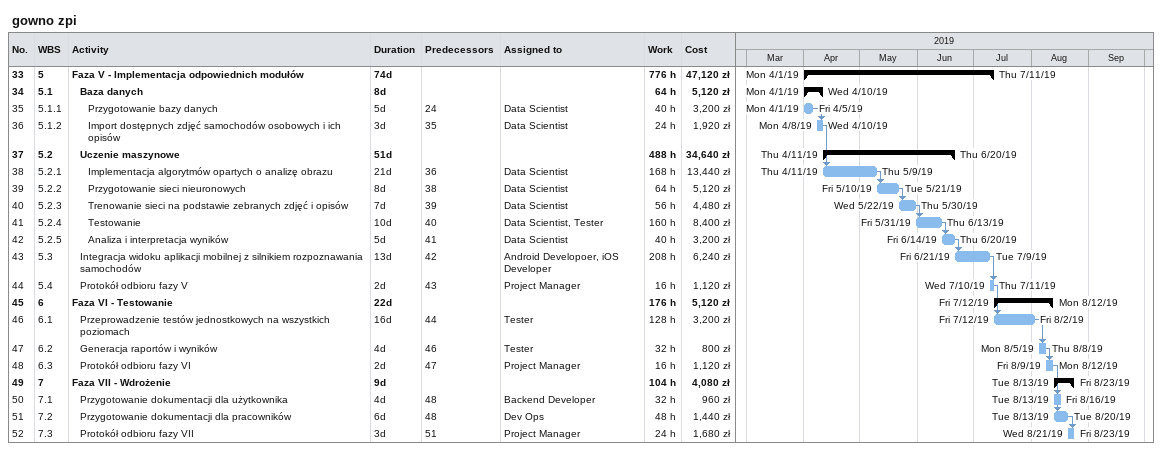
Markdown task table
gowno zpi

| ID | WBS | Task | Duration | Start | Finish | Predecessors | Resources | Work (h) | Cost (zł) |
|---|---|---|---|---|---|---|---|---|---|
| 33 | 5 | **Faza V - Implementacja odpowiednich modułów** | 74d | 2019-04-01 | 2019-07-11 |  |  | 776 | 47120 |
| 34 | 5.1 | **Baza danych** | 8d | 2019-04-01 | 2019-04-10 |  |  | 64 | 5120 |
| 35 | 5.1.1 | Przygotowanie bazy danych | 5d | 2019-04-01 | 2019-04-05 | 24 | Data Scientist | 40 | 3200 |
| 36 | 5.1.2 | Import dostępnych zdjęć samochodów osobowych i ich opisów | 3d | 2019-04-08 | 2019-04-10 | 35 | Data Scientist | 24 | 1920 |
| 37 | 5.2 | **Uczenie maszynowe** | 51d | 2019-04-11 | 2019-06-20 |  |  | 488 | 34640 |
| 38 | 5.2.1 | Implementacja algorytmów opartych o analizę obrazu | 21d | 2019-04-11 | 2019-05-09 | 36 | Data Scientist | 168 | 13440 |
| 39 | 5.2.2 | Przygotowanie sieci nieuronowych | 8d | 2019-05-10 | 2019-05-21 | 38 | Data Scientist | 64 | 5120 |
| 40 | 5.2.3 | Trenowanie sieci na podstawie zebranych zdjęć i opisów | 7d | 2019-05-22 | 2019-05-30 | 39 | Data Scientist | 56 | 4480 |
| 41 | 5.2.4 | Testowanie | 10d | 2019-05-31 | 2019-06-13 | 40 | Data Scientist, Tester | 160 | 8400 |
| 42 | 5.2.5 | Analiza i interpretacja wyników | 5d | 2019-06-14 | 2019-06-20 | 41 | Data Scientist | 40 | 3200 |
| 43 | 5.3 | Integracja widoku aplikacji mobilnej z silnikiem rozpoznawania samochodów | 13d | 2019-06-21 | 2019-07-09 | 42 | Android Developoer, iOS Developer | 208 | 6240 |
| 44 | 5.4 | Protokół odbioru fazy V | 2d | 2019-07-10 | 2019-07-11 | 43 | Project Manager | 16 | 1120 |
| 45 | 6 | **Faza VI - Testowanie** | 22d | 2019-07-12 | 2019-08-12 |  |  | 176 | 5120 |
| 46 | 6.1 | Przeprowadzenie testów jednostkowych na wszystkich poziomach | 16d | 2019-07-12 | 2019-08-02 | 44 | Tester | 128 | 3200 |
| 47 | 6.2 | Generacja raportów i wyników | 4d | 2019-08-05 | 2019-08-08 | 46 | Tester | 32 | 800 |
| 48 | 6.3 | Protokół odbioru fazy VI | 2d | 2019-08-09 | 2019-08-12 | 47 | Project Manager | 16 | 1120 |
| 49 | 7 | **Faza VII - Wdrożenie** | 9d | 2019-08-13 | 2019-08-23 |  |  | 104 | 4080 |
| 50 | 7.1 | Przygotowanie dokumentacji dla użytkownika | 4d | 2019-08-13 | 2019-08-16 | 48 | Backend Developer | 32 | 960 |
| 51 | 7.2 | Przygotowanie dokumentacji dla pracowników | 6d | 2019-08-13 | 2019-08-20 | 48 | Dev Ops | 48 | 1440 |
| 52 | 7.3 | Protokół odbioru fazy VII | 3d | 2019-08-21 | 2019-08-23 | 51 | Project Manager | 24 | 1680 |
